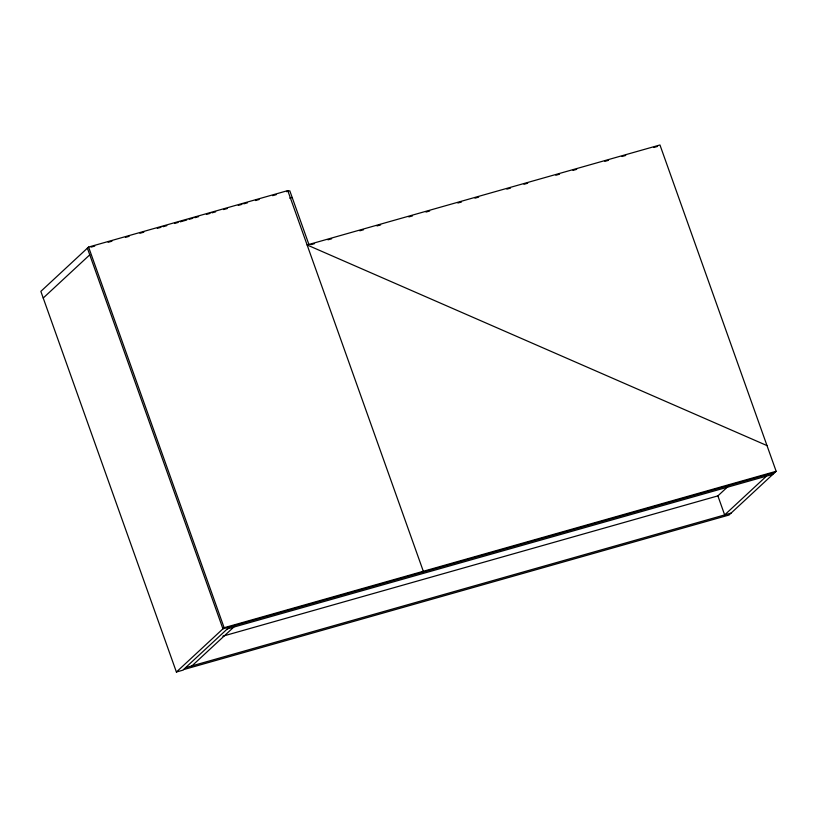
<?xml version="1.0" encoding="UTF-8"?>
<svg xmlns="http://www.w3.org/2000/svg" width="817" height="817" viewBox="0 0 817 817"><rect width="100%" height="100%" fill="white"/><g stroke="black" fill="none" stroke-linecap="round" stroke-linejoin="round"><path stroke-width="1.23" d="M422.123 572.38L423.318 571.277L287.768 190.606L88.583 247.061L40.85 291.363L176.401 672.023L182.834 670.195L229.383 627.007M43.219 298.021L89.768 254.822M286.573 191.719L287.768 190.606M176.401 672.023L224.134 627.722L776.15 471.286L659.962 144.977L307.131 244.967L767 445.592M191.964 665.875L233.733 627.119M728.09 486.411L717.888 495.888L724.659 514.914L766.428 476.158M776.15 471.286L729.009 515.037L183.437 669.644M91.055 247.122L94.752 246.08M108.161 242.281L111.929 241.209M125.42 237.39L129.096 236.348M139.942 233.274L143.823 232.171M157.313 228.351L160.99 227.31M163.155 226.697L166.821 225.655M174.491 223.48L178.167 222.438M180.261 221.846L186.756 220.008M189.207 219.313L192.883 218.272M194.926 217.69L198.592 216.648M206.384 214.442L210.061 213.4M212.032 212.839L215.698 211.807M223.552 209.581L227.238 208.539M238.278 205.404L241.955 204.362M243.803 203.841L247.469 202.8M255.445 200.543L259.132 199.501M272.623 195.671L276.299 194.63M287.349 191.505L289.8 190.81L308.846 244.303M289.718 198.163L292.169 197.469M310.838 244.681L314.504 243.64M327.985 239.82L331.661 238.778M359.837 230.803L363.514 229.761M376.984 225.941L380.661 224.9M408.847 216.913L412.514 215.872M425.994 212.052L429.671 211.011M457.847 203.025L461.523 201.983M474.994 198.163L478.67 197.122M506.846 189.135L510.523 188.094M524.003 184.274L527.68 183.233M555.856 175.246L559.533 174.205M573.003 170.385L576.679 169.344M604.856 161.357L608.532 160.316M622.013 156.496L625.689 155.455M653.866 147.469L657.542 146.437M774.955 472.389L222.939 628.824L87.388 248.164M227.289 628.937L772.872 474.33M222.878 636.167L718.194 495.796M185.52 667.703L731.103 513.096M88.583 247.061L224.134 627.722"/></g></svg>
